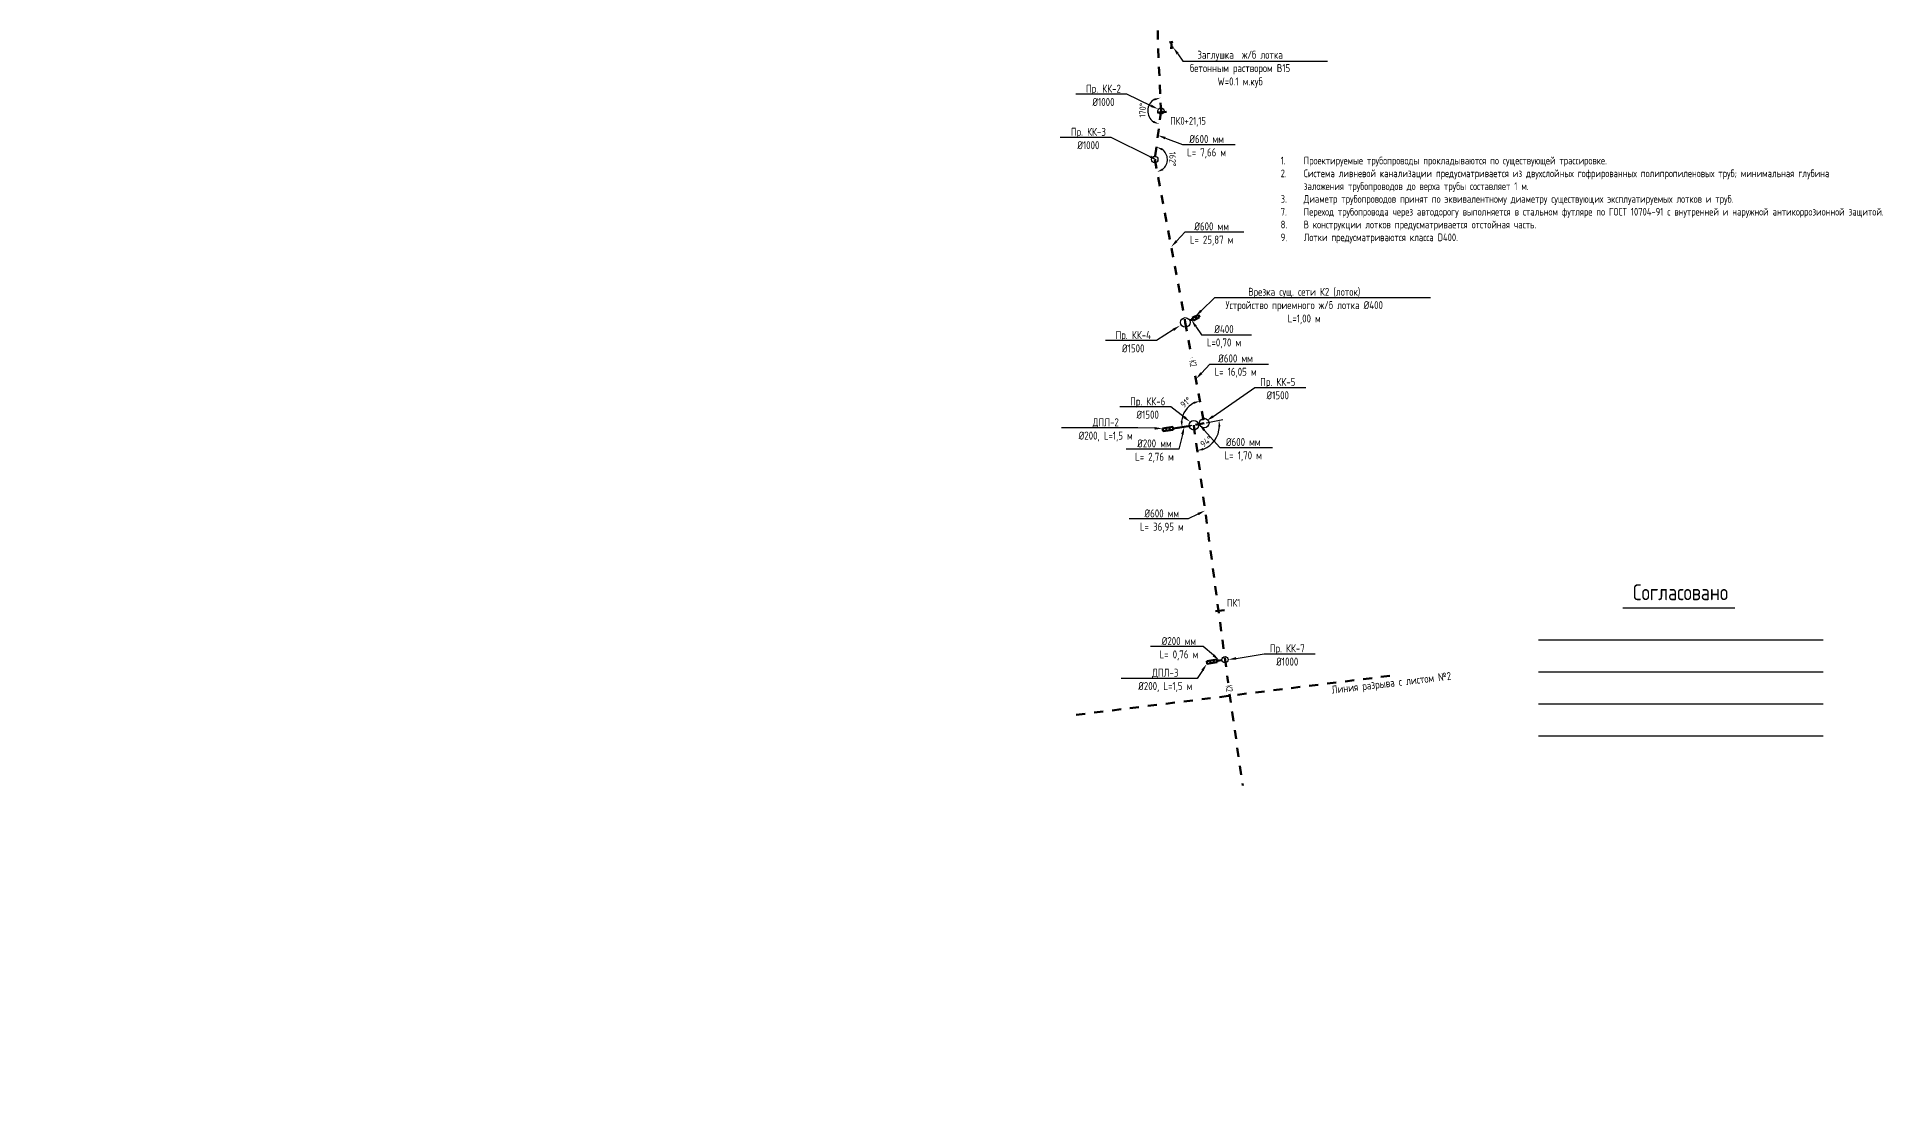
# Model space of a CAD drawing. Header units: millimetres. Extents: x 0 to 26031657, y 0 to 33466209.
# Drawn here: x 25743263 to 26031657, y 33174627 to 33339108 of the extents above; entities that cross this region are included whole.
import ezdxf
from ezdxf import colors
from ezdxf.entities.mleader import LeaderData, LeaderLine
from ezdxf.math import Vec2, Vec3

# ---------------------------------------------------------------- set-up
doc = ezdxf.new("R2010")
doc.units = ezdxf.units.MM
doc.set_wipeout_variables(frame=1)
doc.linetypes.add('Штриховая', pattern=[2822.222233, 1411.111116, -1411.111116])
for name, color, linetype, lineweight in [('Text blocks_Ном._пера__28', 7, 'Continuous', 13), ('В1', 140, 'Continuous', 40), ('ВК_Текст', 7, 'Continuous', 25), ('Колодца К2', 30, 'Continuous', 30), ('Лотки К2', 30, 'Continuous', 30), ('Пикеты', 1, 'Continuous', 60), ('Труба К2', 7, 'Continuous', 60)]:
    doc.layers.add(name, color=color, linetype=linetype, lineweight=lineweight)
doc.layers.add('Выноски', color=7, linetype='Continuous')
doc.styles.add('GOST 2.304', font='GOST_type.ttf')
doc.styles.add('GOST_100', font='cs_gost2304.shx', dxfattribs={"width": 0.7, "height": 300})
doc.styles.get("Standard").update_dxf_attribs({"font": 'arial.ttf'})
doc.dimstyles.new('ISO-25', dxfattribs={"dimtxt": 2.5, "dimasz": 2.5, "dimexe": 1.25, "dimexo": 0.625, "dimtad": 1, "dimtxsty": 'Standard', "dimcen": 2.5, "dimadec": 0, "dimazin": 0, "dimtfac": 1, "dimtmove": 0, "dimatfit": 3, "dimfxl": 1, "dimarcsym": 0})

# ---------------------------------------------------------------- blocks, each defined once
blk = doc.blocks.new('*U4')
at = {"color": 255}
blk.add_wipeout([(-200, 125), (200, 125), (200, -125), (-200, -125)], dxfattribs=at)
at = {"layer": 'ВК_Текст', "insert": (0, 0), "char_height": 250, "attachment_point": 5, "style": 'GOST_100'}
blk.add_mtext('К2', dxfattribs=at)
blk = doc.blocks.new('*D26')
at = {"color": 0, "lineweight": -2, "transparency": 16777216}
blk.add_arc((25918862, 33327526), 2070, 120.65754, 234.69492, dxfattribs=at)
at = {"color": 0, "transparency": 16777216}
for points in [[(25917759, 33329467), (25917855, 33329148), (25918765, 33329594)], [(25917727, 33325992), (25917605, 33325682), (25918598, 33325473)]]:
    blk.add_solid(points, dxfattribs=at)
at = {"color": 0, "transparency": 16777216, "insert": (25915982, 33327643), "char_height": 1000, "attachment_point": 5, "rotation": 87.67623, "style": 'GOST 2.304'}
blk.add_mtext('170°', dxfattribs=at)
blk = doc.blocks.new('*D27')
at = {"color": 0, "lineweight": -2, "transparency": 16777216}
blk.add_arc((25917882, 33319932), 1982, 309.84299, 53.42786, dxfattribs=at)
at = {"color": 0, "transparency": 16777216}
for points in [[(25919001, 33321369), (25919126, 33321678), (25918136, 33321898)], [(25919224, 33318259), (25919081, 33318561), (25918248, 33317983)]]:
    blk.add_solid(points, dxfattribs=at)
at = {"color": 0, "transparency": 16777216, "insert": (25920677, 33320012), "char_height": 1000, "attachment_point": 5, "rotation": 271.63543, "style": 'GOST 2.304'}
blk.add_mtext('162°', dxfattribs=at)
blk = doc.blocks.new('*D28')
at = {"color": 0, "lineweight": -2, "transparency": 16777216}
blk.add_line((25923672, 33278341), (25921529, 33277906), dxfattribs=at)
blk.add_arc((25925610, 33278734), 3539, 116.86862, 175.22034, dxfattribs=at)
at = {"color": 0, "transparency": 16777216}
for points in [[(25923957, 33282048), (25924064, 33281732), (25924958, 33282212)], [(25922250, 33279038), (25921917, 33279019), (25922142, 33278030)]]:
    blk.add_solid(points, dxfattribs=at)
at = {"color": 0, "transparency": 16777216, "insert": (25922719, 33281987), "char_height": 1000, "attachment_point": 5, "rotation": 41.62385, "style": 'GOST 2.304'}
blk.add_mtext('91°', dxfattribs=at)
blk = doc.blocks.new('*D29')
at = {"color": 0, "lineweight": -2, "transparency": 16777216}
blk.add_line((25925916, 33278796), (25928526, 33279325), dxfattribs=at)
blk.add_arc((25923979, 33278403), 4015, 291.90179, 357.15639, dxfattribs=at)
at = {"color": 0, "transparency": 16777216}
for points in [[(25927822, 33278191), (25928154, 33278216), (25927913, 33279201)], [(25925519, 33274517), (25925434, 33274839), (25924509, 33274423)]]:
    blk.add_solid(points, dxfattribs=at)
at = {"color": 0, "transparency": 16777216, "insert": (25925931, 33275865), "char_height": 1000, "attachment_point": 5, "rotation": 37.5752, "style": 'GOST 2.304'}
blk.add_mtext('94°', dxfattribs=at)

msp = doc.modelspace()

# ---------------------------------------------------------------- linework, layer by layer
at = {"color": 18, "lineweight": 50, "true_color": 0x000000}
for p, q in [((25920430.614, 33338276.083), (25920692.293, 33338315.664)), ((25920430.614, 33338276.083), (25920168.935, 33338236.501)), ((25920559.512, 33337423.923), (25920297.833, 33337384.342)), ((25920430.614, 33338276.083), (25920559.512, 33337423.923)), ((25920559.512, 33337423.923), (25920821.191, 33337463.505))]:
    msp.add_line(p, q, dxfattribs=at)
at = {"layer": 'Колодца К2'}
for centre, radius in [((25918862.464, 33327526.489), 500), ((25917882.474, 33319931.775), 500), ((25922657.786, 33294472.702), 750), ((25923987.296, 33278404.446), 750), ((25925609.948, 33278733.562), 750), ((25928863.434, 33241756.655), 500)]:
    msp.add_circle(centre, radius, dxfattribs=at)
at = {"layer": 'Лотки К2', "lineweight": 50}
for p, q in [((25923739.997, 33295187.996, 110771.865), (25924702.529, 33295672.002, -26328.334)), ((25923739.997, 33295187.996, 110771.865), (25923934.697, 33294800.8, -110771.865)), ((25923934.697, 33294800.8, -110771.865), (25924897.229, 33295284.805, -247872.065)), ((25924221.263, 33295429.999, 84443.531), (25924415.963, 33295042.803, -137100.2)), ((25924702.529, 33295672.002, -26328.334), (25924897.229, 33295284.805, -247872.065)), ((25919107.548, 33277886.041, 300528.733), (25920704.78, 33278131.987, 221543.731)), ((25919107.548, 33277886.041, 300528.733), (25919173.506, 33277457.697, 78985.003)), ((25919639.959, 33277968.023, 274200.399), (25919705.916, 33277539.679, 52656.668)), ((25920172.37, 33278050.005, 247872.065), (25920238.327, 33277621.661, 26328.334)), ((25920704.78, 33278131.987, 221543.731), (25920770.738, 33277703.643)), ((25919173.506, 33277457.697, 78985.003), (25920770.738, 33277703.643)), ((25925994.721, 33241547.689, 219625.303), (25927591.953, 33241793.635, 140640.3)), ((25925994.721, 33241547.689, 219625.303), (25926060.679, 33241119.345, -1918.428)), ((25926060.679, 33241119.345, -1918.428), (25927657.911, 33241365.29, -80903.43)), ((25926527.132, 33241629.671, 193296.969), (25926593.089, 33241201.327, -28246.762)), ((25927059.543, 33241711.653, 166968.635), (25927125.5, 33241283.309, -54575.096)), ((25927591.953, 33241793.635, 140640.3), (25927657.911, 33241365.29, -80903.43))]:
    msp.add_line(p, q, dxfattribs=at)
at = {"layer": 'Пикеты'}
for p, q in [((25918282.732, 33327276.466), (25919729.531, 33327394.913)), ((25927347.774, 33249359.569), (25928794.573, 33249478.017))]:
    msp.add_line(p, q, dxfattribs=at)
at = {"layer": 'Труба К2', "linetype": 'Штриховая'}
msp.add_line((25923339.687, 33294784.971), (25923837.347, 33294994.398), dxfattribs=at)
at = {"layer": 'Труба К2', "linetype": 'Штриховая', "ltscale": 20}
for p, q in [((25920737.759, 33277917.815, 110771.865), (25923492.81, 33278330.395)), ((25927624.932, 33241579.463, 29868.435), (25928367.802, 33241690.71))]:
    msp.add_line(p, q, dxfattribs=at)
at = {"layer": 'Труба К2', "linetype": 'Штриховая'}
msp.add_lwpolyline([(25918228.527, 33348557.23), (25918402.967, 33337251.916), (25918862.464, 33327526.489), (25917882.474, 33319931.775), (25922657.786, 33294472.702), (25925609.948, 33278733.562), (25923978.596, 33278402.681), (25929957.437, 33233549.449), (25931650.808, 33222084.791)], dxfattribs=at)

# ---------------------------------------------------------------- texts
at = {"insert": (25945439.348, 33237661.303), "char_height": 1250, "attachment_point": 1, "rotation": 6.70114011, "style": 'GOST 2.304'}
msp.add_mtext_dynamic_manual_height_columns('Линия разрыва с листом №2', width=25694.82588, gutter_width=12.5, heights=[0], dxfattribs=at)
at = {"layer": 'Text blocks_Ном._пера__28', "insert": (25936357.13, 33320377.72), "char_height": 1200, "attachment_point": 1, "style": 'GOST 2.304'}
msp.add_mtext_dynamic_manual_height_columns('\\pi-3600,l4800,t4800;1.^IПроектируемые трубопроводы прокладываются по существующей трассировке.\\P2.^IСистема ливневой канализации предусматривается из двухслойных гофрированных полипропиленовых труб; минимальная глубина заложения трубопроводов до верха трубы составляет 1 м.\\P3.^IДиаметр трубопроводов принят по эквивалентному диаметру существующих эксплуатируемых лотков и труб.\\P7.^IПереход трубопровода через автодорогу выполняется в стальном футляре по ГОСТ 10704-91 с внутренней и наружной антикоррозионной защитой.\\P8.^IВ конструкции лотков предусматривается отстойная часть.\\P9.^IЛотки предусматриваются класса D400.', width=93446.89135, gutter_width=12.5, heights=[0], dxfattribs=at)
at = {"layer": 'Пикеты', "style": 'GOST 2.304'}
for s, p in [('ПК0+21,15', (25920292.075, 33325373.26)), ('ПК1', (25929176.316, 33250052.458))]:
    msp.add_text(s, height=1200, dxfattribs=at).set_placement(p)

# ---------------------------------------------------------------- dimensions: what is measured, and where the dimension line sits
for base, line1, line2, picture, middle in [((25917081.409, 33328581.796), ((25918862.464, 33327526.489), (25917882.474, 33319931.775)), ((25918402.967, 33337251.916), (25918862.464, 33327526.489)), '*D26', (25915981.753, 33327643.388)), ((25919673.605, 33319082.487), ((25917882.474, 33319931.775), (25922657.786, 33294472.702)), ((25918862.464, 33327526.489), (25917882.474, 33319931.775)), '*D27', (25920676.832, 33320011.558))]:
    dim = msp.add_angular_dim_2l(base=base, line1=line1, line2=line2, dimstyle='ISO-25', override={"dimscale": 500, "dimtxt": 2, "dimasz": 2, "dimtxsty": 'GOST 2.304'})
    dim.commit()
    dim.dimension.update_dxf_attribs({"geometry": picture, "text_midpoint": middle})

# ---------------------------------------------------------------- leaders
at = {"layer": 'Выноски', "color": 0, "lineweight": -2}
ml = msp.add_multileader_mtext('Standard', dxfattribs=at)
ml.set_content('{\\C0;%%C600 мм\\PL= 20,87 м}', color=5, style='GOST 2.304')
ml.set_leader_properties(lineweight=-3)
ml.build(insert=Vec2(0, 0))
ml.multileader.update_dxf_attribs({"text_left_attachment_type": 6, "text_right_attachment_type": 6, "dogleg_length": 1, "arrow_head_size": 1250, "scale": 500})
ctx = ml.context
ctx.base_point, ctx.scale, ctx.char_height, ctx.arrow_head_size, ctx.landing_gap_size, ctx.plane_origin = Vec3(25904673.003, 33344795.962), 500, 1250, 1250, 900, Vec3(25904728.557, 33323877.801)
ctx.left_attachment, ctx.right_attachment, ctx.text_align_type = 6, 6, 1
notes = []
notes.append((ctx, [(1, (1, 1, 0), (25912950.621, 33344795.962), (-1, 0), 99.848, [(1, [(25918319.583, 33342655.968)], 0, [])])]))
ctx.mtext.insert, ctx.mtext.alignment, ctx.mtext.flow_direction = Vec3(25908761.888, 33346295.962), 2, 5
ml = msp.add_multileader_mtext('Standard', dxfattribs=at)
ml.set_content('{\\C0;Заглушка  ж/б лотка\\Pбетонным раствором B15\\PW=0.1 м.куб}', color=5, style='GOST 2.304')
ml.set_leader_properties(lineweight=-3)
ml.build(insert=Vec2(0, 0))
ml.multileader.update_dxf_attribs({"text_left_attachment_type": 6, "text_right_attachment_type": 6, "dogleg_length": 1, "arrow_head_size": 1250, "scale": 500})
ctx = ml.context
ctx.base_point, ctx.scale, ctx.char_height, ctx.arrow_head_size, ctx.landing_gap_size, ctx.plane_origin = Vec3(25922389.432, 33335330.723), 500, 1250, 1250, 900, Vec3(25919704.03, 33315500.348)
ctx.left_attachment, ctx.right_attachment, ctx.text_align_type = 6, 6, 1
notes.append((ctx, [(0, (1, 1, 0), (25922289.584, 33335330.723), (1, 0), 99.848, [(1, [(25920742.695, 33337497.017)], 0, [])])]))
ctx.mtext.insert, ctx.mtext.alignment, ctx.mtext.flow_direction = Vec3(25931216.969, 33336937.228), 2, 5
ml = msp.add_multileader_mtext('Standard', dxfattribs=at)
ml.set_content('{\\C0;Пр. КК-2\\P%%C1000}', color=5, style='GOST 2.304')
ml.set_leader_properties(lineweight=-3)
ml.build(insert=Vec2(0, 0))
ml.multileader.update_dxf_attribs({"text_left_attachment_type": 6, "text_right_attachment_type": 6, "dogleg_length": 1, "arrow_head_size": 1250, "scale": 500})
ctx = ml.context
ctx.base_point, ctx.scale, ctx.char_height, ctx.arrow_head_size, ctx.landing_gap_size, ctx.plane_origin = Vec3(25906345.742, 33330141.214, 4288), 500, 1250, 1250, 900, Vec3(25919068.103, 33312506.585, 4288)
ctx.left_attachment, ctx.right_attachment, ctx.text_align_type = 6, 6, 1
notes.append((ctx, [(1, (1, 1, 0), (25913496.662, 33330141.214, 4288), (-1, 0), 99.848, [(1, [(25918425.858, 33327813.801, 4288)], 0, [])])]))
ctx.mtext.insert, ctx.mtext.alignment, ctx.mtext.flow_direction = Vec3(25909871.278, 33331641.214, 4288), 2, 5
ml = msp.add_multileader_mtext('Standard', dxfattribs=at)
ml.set_content('{\\C0;Пр. КК-3\\P%%C1000}', color=5, style='GOST 2.304')
ml.set_leader_properties(lineweight=-3)
ml.build(insert=Vec2(0, 0))
ml.multileader.update_dxf_attribs({"text_left_attachment_type": 6, "text_right_attachment_type": 6, "dogleg_length": 1, "arrow_head_size": 1250, "scale": 500})
ctx = ml.context
ctx.base_point, ctx.scale, ctx.char_height, ctx.arrow_head_size, ctx.landing_gap_size, ctx.plane_origin = Vec3(25904037.126, 33323386.89), 500, 1250, 1250, 900, Vec3(25918943.563, 33304515.416)
ctx.left_attachment, ctx.right_attachment, ctx.text_align_type = 6, 6, 1
notes.append((ctx, [(1, (1, 1, 0), (25911091.549, 33323386.89), (-1, 0), 99.848, [(1, [(25918301.318, 33319822.632)], 0, [])])]))
ctx.mtext.insert, ctx.mtext.alignment, ctx.mtext.flow_direction = Vec3(25907514.414, 33324886.89), 2, 5
ml = msp.add_multileader_mtext('Standard', dxfattribs=at)
ml.set_content('{\\C0;%%C600 мм\\PL= 7,66 м}', color=5, style='GOST 2.304')
ml.set_leader_properties(lineweight=-3)
ml.build(insert=Vec2(0, 0))
ml.multileader.update_dxf_attribs({"text_left_attachment_type": 6, "text_right_attachment_type": 6, "dogleg_length": 1, "arrow_head_size": 1250, "scale": 500})
ctx = ml.context
ctx.base_point, ctx.scale, ctx.char_height, ctx.arrow_head_size, ctx.landing_gap_size, ctx.plane_origin = Vec3(25922296.939, 33322264.394), 500, 1250, 1250, 900, Vec3(25904781.443, 33304950.966)
ctx.left_attachment, ctx.right_attachment, ctx.text_align_type = 6, 6, 1
notes.append((ctx, [(0, (1, 1, 0), (25922197.092, 33322264.394), (1, 0), 99.848, [(1, [(25918372.469, 33323729.132)], 0, [])])]))
ctx.mtext.insert, ctx.mtext.alignment, ctx.mtext.flow_direction = Vec3(25925983.751, 33323764.394), 2, 5
ml = msp.add_multileader_mtext('Standard', dxfattribs=at)
ml.set_content('{\\C0;%%C600 мм\\PL= 25,87 м}', color=5, style='GOST 2.304')
ml.set_leader_properties(lineweight=-3)
ml.build(insert=Vec2(0, 0))
ml.multileader.update_dxf_attribs({"text_left_attachment_type": 6, "text_right_attachment_type": 6, "dogleg_length": 1, "arrow_head_size": 1250, "scale": 500})
ctx = ml.context
ctx.base_point, ctx.scale, ctx.char_height, ctx.arrow_head_size, ctx.landing_gap_size, ctx.plane_origin = Vec3(25922721.879, 33308616.133), 500, 1250, 1250, 900, Vec3(25906853.835, 33287492.514)
ctx.left_attachment, ctx.right_attachment, ctx.text_align_type = 6, 6, 1
notes.append((ctx, [(0, (1, 1, 0), (25922622.032, 33308616.133), (1, 0), 99.848, [(1, [(25920444.861, 33306270.681)], 0, [])])]))
ctx.mtext.insert, ctx.mtext.alignment, ctx.mtext.flow_direction = Vec3(25926766.09, 33310116.133), 2, 5
ml = msp.add_multileader_mtext('Standard', dxfattribs=at)
ml.set_content('{\\C0;Пр. КК-6\\P%%C1500}', color=5, style='GOST 2.304')
ml.set_leader_properties(lineweight=-3)
ml.build(insert=Vec2(0, 0))
ml.multileader.update_dxf_attribs({"text_left_attachment_type": 6, "text_right_attachment_type": 6, "dogleg_length": 1, "arrow_head_size": 1250, "scale": 500})
ctx = ml.context
ctx.base_point, ctx.scale, ctx.char_height, ctx.arrow_head_size, ctx.landing_gap_size, ctx.plane_origin = Vec3(25913262.216, 33281263.015, 4288), 500, 1250, 1250, 900, Vec3(25910996.381, 33260694.616, 4288)
ctx.left_attachment, ctx.right_attachment, ctx.text_align_type = 6, 6, 1
notes.append((ctx, [(1, (1, 1, 0), (25920405.988, 33281263.015, 4288), (-1, 0), 99.848, [(1, [(25923441.31, 33278918.643, 4288)], 0, [])])]))
ctx.mtext.insert, ctx.mtext.alignment, ctx.mtext.flow_direction = Vec3(25916784.179, 33282763.015, 4288), 2, 5
ml = msp.add_multileader_mtext('Standard', dxfattribs=at)
ml.set_content('{\\C0;ДПЛ-2\\P%%C200, L=1,5 м}', color=5, style='GOST 2.304')
ml.set_leader_properties(lineweight=-3)
ml.build(insert=Vec2(0, 0))
ml.multileader.update_dxf_attribs({"text_left_attachment_type": 6, "text_right_attachment_type": 6, "dogleg_length": 1, "arrow_head_size": 1250, "scale": 500})
ctx = ml.context
ctx.base_point, ctx.scale, ctx.char_height, ctx.arrow_head_size, ctx.landing_gap_size, ctx.plane_origin = Vec3(25905331.583, 33277988.735), 500, 1250, 1250, 900, Vec3(25904153.494, 33257564.661)
ctx.left_attachment, ctx.right_attachment, ctx.text_align_type = 6, 6, 1
notes.append((ctx, [(1, (1, 1, 0), (25915217.493, 33277988.735), (-1, 0), 99.848, [(1, [(25919107.548, 33277886.041)], 0, [])])]))
ctx.mtext.insert, ctx.mtext.alignment, ctx.mtext.flow_direction = Vec3(25910224.614, 33279488.735), 2, 5
ml = msp.add_multileader_mtext('Standard', dxfattribs=at)
ml.set_content('{\\C0;%%C200 мм\\PL= 2,76 м}', color=5, style='GOST 2.304')
ml.set_leader_properties(lineweight=-3)
ml.build(insert=Vec2(0, 0))
ml.multileader.update_dxf_attribs({"text_left_attachment_type": 6, "text_right_attachment_type": 6, "dogleg_length": 1, "arrow_head_size": 1250, "scale": 500})
ctx = ml.context
ctx.base_point, ctx.scale, ctx.char_height, ctx.arrow_head_size, ctx.landing_gap_size, ctx.plane_origin = Vec3(25914147.037, 33274686.008), 500, 1250, 1250, 900, Vec3(25882753.473, 33260759.954)
ctx.left_attachment, ctx.right_attachment, ctx.text_align_type = 6, 6, 1
notes.append((ctx, [(1, (1, 1, 0), (25921620.509, 33274686.008), (-1, 0), 99.848, [(1, [(25922505.312, 33278190.416)], 0, [])])]))
ctx.mtext.insert, ctx.mtext.alignment, ctx.mtext.flow_direction = Vec3(25917833.849, 33276186.008), 2, 5
ml = msp.add_multileader_mtext('Standard', dxfattribs=at)
ml.set_content('{\\C0;%%C600 мм\\PL= 1,70 м}', color=5, style='GOST 2.304')
ml.set_leader_properties(lineweight=-3)
ml.build(insert=Vec2(0, 0))
ml.multileader.update_dxf_attribs({"text_left_attachment_type": 6, "text_right_attachment_type": 6, "dogleg_length": 1, "arrow_head_size": 1250, "scale": 500})
ctx = ml.context
ctx.base_point, ctx.scale, ctx.char_height, ctx.arrow_head_size, ctx.landing_gap_size, ctx.plane_origin = Vec3(25928153.833, 33274902.998), 500, 1250, 1250, 900, Vec3(25911203.246, 33259789.955)
ctx.left_attachment, ctx.right_attachment, ctx.text_align_type = 6, 6, 1
notes.append((ctx, [(0, (1, 1, 0), (25928053.986, 33274902.998), (1, 0), 99.848, [(1, [(25924794.272, 33278568.122)], 0, [])])]))
ctx.mtext.insert, ctx.mtext.alignment, ctx.mtext.flow_direction = Vec3(25931706.621, 33276402.998), 2, 5
ml = msp.add_multileader_mtext('Standard', dxfattribs=at)
ml.set_content('{\\C0;%%C600 мм\\PL= 36,95 м}', color=5, style='GOST 2.304')
ml.set_leader_properties(lineweight=-3)
ml.build(insert=Vec2(0, 0))
ml.multileader.update_dxf_attribs({"text_left_attachment_type": 6, "text_right_attachment_type": 6, "dogleg_length": 1, "arrow_head_size": 1250, "scale": 500})
ctx = ml.context
ctx.base_point, ctx.scale, ctx.char_height, ctx.arrow_head_size, ctx.landing_gap_size, ctx.plane_origin = Vec3(25914990.063, 33263746.342), 500, 1250, 1250, 900, Vec3(25898932.971, 33248633.298)
ctx.left_attachment, ctx.right_attachment, ctx.text_align_type = 6, 6, 1
notes.append((ctx, [(1, (1, 1, 0), (25923088.982, 33263746.342), (-1, 0), 99.848, [(1, [(25925756.748, 33265062.995)], 0, [])])]))
ctx.mtext.insert, ctx.mtext.alignment, ctx.mtext.flow_direction = Vec3(25918989.599, 33265246.342), 2, 5
ml = msp.add_multileader_mtext('Standard', dxfattribs=at)
ml.set_content('{\\C0;ДПЛ-3\\P%%C200, L=1,5 м}', color=5, style='GOST 2.304')
ml.set_leader_properties(lineweight=-3)
ml.build(insert=Vec2(0, 0))
ml.multileader.update_dxf_attribs({"text_left_attachment_type": 6, "text_right_attachment_type": 6, "dogleg_length": 1, "arrow_head_size": 1250, "scale": 500})
ctx = ml.context
ctx.base_point, ctx.scale, ctx.char_height, ctx.arrow_head_size, ctx.landing_gap_size, ctx.plane_origin = Vec3(25914637.542, 33238838.326, 25.307), 500, 1250, 1250, 900, Vec3(25911067.318, 33220791.912, 25.307)
ctx.left_attachment, ctx.right_attachment, ctx.text_align_type = 6, 6, 1
notes.append((ctx, [(1, (1, 1, 0), (25924523.451, 33238838.326, 25.307), (-1, 0), 99.848, [(1, [(25926021.373, 33241113.292, 25.307)], 0, [])])]))
ctx.mtext.insert, ctx.mtext.alignment, ctx.mtext.flow_direction = Vec3(25919530.572, 33240338.326, 25.307), 2, 5
for ctx, leaders in notes:
    for number, flags, end, landing, length, lines in leaders:
        leader = LeaderData()
        leader.index, (leader.has_last_leader_line, leader.has_dogleg_vector, leader.attachment_direction) = number, flags
        leader.last_leader_point, leader.dogleg_vector, leader.dogleg_length = Vec3(end), Vec3(landing), length
        for number, points, colour, breaks in lines:
            line = LeaderLine()
            line.index, line.vertices, line.color, line.breaks = number, Vec3.list(points), colors.encode_raw_color(colour), breaks
            leader.lines.append(line)
        ctx.leaders.append(leader)

# ---------------------------------------------------------------- next in the draw order: block references
at = {"layer": 'ВК_Текст', "xscale": 4.266666666666672, "yscale": 4.266666666666672, "zscale": 4.266666666666672}
for p, rotation in [((25923857.182, 33288078.25), 280.6234296485389), ((25929517.895, 33237259.263), 276.6079929313191)]:
    msp.add_blockref('*U4', p, dxfattribs=dict(at, rotation=rotation))

# ---------------------------------------------------------------- next in the draw order: linework, layer by layer
at = {"color": 1, "linetype": 'Штриховая', "lineweight": 50}
msp.add_line((25954620.431, 33239234.643), (25905486.356, 33233109.613), dxfattribs=at)

# ---------------------------------------------------------------- next in the draw order: dimensions: what is measured, and where the dimension line sits
for base, line1, line2, picture, middle in [((25922260.267, 33279874.876), ((25925609.948, 33278733.562), (25923978.596, 33278402.681)), ((25922657.786, 33294472.702), (25925609.948, 33278733.562)), '*D28', (25923259.358, 33281378.877)), ((25927755.218, 33277041.12), ((25923978.596, 33278402.681), (25929957.437, 33233549.449)), ((25925609.948, 33278733.562), (25923978.596, 33278402.681)), '*D29', (25926426.686, 33275220.924))]:
    dim = msp.add_angular_dim_2l(base=base, line1=line1, line2=line2, dimstyle='ISO-25', override={"dimscale": 500, "dimtxt": 2, "dimasz": 2, "dimtxsty": 'GOST 2.304'})
    dim.commit()
    dim.dimension.update_dxf_attribs({"geometry": picture, "text_midpoint": middle, "dimtype": 162})

# ---------------------------------------------------------------- next in the draw order: leaders
at = {"layer": 'Выноски', "color": 0, "lineweight": -2}
ml = msp.add_multileader_mtext('Standard', dxfattribs=at)
ml.set_content('{\\C0;Врезка сущ. сети К2 (лоток)\\PУстройство приемного ж/б лотка %%C400\\PL=1,00 м}', color=5, style='GOST 2.304')
ml.set_leader_properties(lineweight=-3)
ml.build(insert=Vec2(0, 0))
ml.multileader.update_dxf_attribs({"text_left_attachment_type": 6, "text_right_attachment_type": 6, "dogleg_length": 1, "arrow_head_size": 1250, "scale": 500})
ctx = ml.context
ctx.base_point, ctx.scale, ctx.char_height, ctx.arrow_head_size, ctx.landing_gap_size, ctx.plane_origin = Vec3(25927390.84, 33298384.485), 500, 1250, 1250, 900, Vec3(25923715.815, 33273004.095)
ctx.left_attachment, ctx.right_attachment, ctx.text_align_type = 6, 6, 1
notes = []
notes.append((ctx, [(0, (1, 1, 0), (25927290.992, 33298384.485), (1, 0), 99.848, [(1, [(25924221.263, 33295429.999)], 0, [])])]))
ctx.mtext.insert, ctx.mtext.alignment, ctx.mtext.flow_direction = Vec3(25941236.247, 33299884.485), 2, 5
ml = msp.add_multileader_mtext('Standard', dxfattribs=at)
ml.set_content('{\\C0;Пр. КК-4\\P%%C1500}', color=5, style='GOST 2.304')
ml.set_leader_properties(lineweight=-3)
ml.build(insert=Vec2(0, 0))
ml.multileader.update_dxf_attribs({"text_left_attachment_type": 6, "text_right_attachment_type": 6, "dogleg_length": 1, "arrow_head_size": 1250, "scale": 500})
ctx = ml.context
ctx.base_point, ctx.scale, ctx.char_height, ctx.arrow_head_size, ctx.landing_gap_size, ctx.plane_origin = Vec3(25911004.818, 33291627.47), 500, 1250, 1250, 900, Vec3(25922870.042, 33274372.011)
ctx.left_attachment, ctx.right_attachment, ctx.text_align_type = 6, 6, 1
notes.append((ctx, [(1, (1, 1, 0), (25918149.484, 33291627.47), (-1, 0), 99.848, [(1, [(25921834.858, 33293990.724)], 0, [])])]))
ctx.mtext.insert, ctx.mtext.alignment, ctx.mtext.flow_direction = Vec3(25914527.227, 33293127.47), 2, 5
ml = msp.add_multileader_mtext('Standard', dxfattribs=at)
ml.set_content('{\\C0;%%C400\\PL=0,70 м}', color=5, style='GOST 2.304')
ml.set_leader_properties(lineweight=-3)
ml.build(insert=Vec2(0, 0))
ml.multileader.update_dxf_attribs({"text_left_attachment_type": 6, "text_right_attachment_type": 6, "dogleg_length": 1, "arrow_head_size": 1250, "scale": 500})
ctx = ml.context
ctx.base_point, ctx.scale, ctx.char_height, ctx.arrow_head_size, ctx.landing_gap_size, ctx.plane_origin = Vec3(25925268.463, 33292552.165), 500, 1250, 1250, 900, Vec3(25922404.516, 33266181.869)
ctx.left_attachment, ctx.right_attachment, ctx.text_align_type = 6, 6, 1
notes.append((ctx, [(0, (1, 1, 0), (25925168.616, 33292552.165), (1, 0), 99.848, [(1, [(25923588.517, 33294889.684)], 0, [])])]))
ctx.mtext.insert, ctx.mtext.alignment, ctx.mtext.flow_direction = Vec3(25928701.076, 33294052.165), 2, 5
ml = msp.add_multileader_mtext('Standard', dxfattribs=at)
ml.set_content('{\\C0;%%C600 мм\\PL= 16,05 м}', color=5, style='GOST 2.304')
ml.set_leader_properties(lineweight=-3)
ml.build(insert=Vec2(0, 0))
ml.multileader.update_dxf_attribs({"text_left_attachment_type": 6, "text_right_attachment_type": 6, "dogleg_length": 1, "arrow_head_size": 1250, "scale": 500})
ctx = ml.context
ctx.base_point, ctx.scale, ctx.char_height, ctx.arrow_head_size, ctx.landing_gap_size, ctx.plane_origin = Vec3(25926593.97, 33287972.491), 500, 1250, 1250, 900, Vec3(25910725.925, 33266848.872)
ctx.left_attachment, ctx.right_attachment, ctx.text_align_type = 6, 6, 1
notes.append((ctx, [(0, (1, 1, 0), (25926494.122, 33287972.491), (1, 0), 99.848, [(1, [(25924316.951, 33285627.039)], 0, [])])]))
ctx.mtext.insert, ctx.mtext.alignment, ctx.mtext.flow_direction = Vec3(25930504.156, 33289472.491), 2, 5
ml = msp.add_multileader_mtext('Standard', dxfattribs=at)
ml.set_content('{\\C0;Пр. КК-5\\P%%C1500}', color=5, style='GOST 2.304')
ml.set_leader_properties(lineweight=-3)
ml.build(insert=Vec2(0, 0))
ml.multileader.update_dxf_attribs({"text_left_attachment_type": 6, "text_right_attachment_type": 6, "dogleg_length": 1, "arrow_head_size": 1250, "scale": 500})
ctx = ml.context
ctx.base_point, ctx.scale, ctx.char_height, ctx.arrow_head_size, ctx.landing_gap_size, ctx.plane_origin = Vec3(25933625.002, 33284292.243, 4288), 500, 1250, 1250, 900, Vec3(25926601.422, 33263772.756, 4288)
ctx.left_attachment, ctx.right_attachment, ctx.text_align_type = 6, 6, 1
notes.append((ctx, [(0, (1, 1, 0), (25933525.154, 33284292.243, 4288), (1, 0), 99.848, [(1, [(25925959.178, 33279079.971, 4288)], 0, [])])]))
ctx.mtext.insert, ctx.mtext.alignment, ctx.mtext.flow_direction = Vec3(25937102.289, 33285792.243, 4288), 2, 5
ml = msp.add_multileader_mtext('Standard', dxfattribs=at)
ml.set_content('{\\C0;%%C200 мм\\PL= 0,76 м}', color=5, style='GOST 2.304')
ml.set_leader_properties(lineweight=-3)
ml.build(insert=Vec2(0, 0))
ml.multileader.update_dxf_attribs({"text_left_attachment_type": 6, "text_right_attachment_type": 6, "dogleg_length": 1, "arrow_head_size": 1250, "scale": 500})
ctx = ml.context
ctx.base_point, ctx.scale, ctx.char_height, ctx.arrow_head_size, ctx.landing_gap_size, ctx.plane_origin = Vec3(25917969.443, 33243789.241), 500, 1250, 1250, 900, Vec3(25886575.878, 33229863.186)
ctx.left_attachment, ctx.right_attachment, ctx.text_align_type = 6, 6, 1
notes.append((ctx, [(1, (1, 1, 0), (25925442.915, 33243789.241), (-1, 0), 99.848, [(1, [(25927996.367, 33241635.086)], 0, [])])]))
ctx.mtext.insert, ctx.mtext.alignment, ctx.mtext.flow_direction = Vec3(25921656.255, 33245289.241), 2, 5
ml = msp.add_multileader_mtext('Standard', dxfattribs=at)
ml.set_content('{\\C0;Пр. КК-7\\P%%C1000}', color=5, style='GOST 2.304')
ml.set_leader_properties(lineweight=-3)
ml.build(insert=Vec2(0, 0))
ml.multileader.update_dxf_attribs({"text_left_attachment_type": 6, "text_right_attachment_type": 6, "dogleg_length": 1, "arrow_head_size": 1250, "scale": 500})
ctx = ml.context
ctx.base_point, ctx.scale, ctx.char_height, ctx.arrow_head_size, ctx.landing_gap_size, ctx.plane_origin = Vec3(25935060.984, 33242656.855, 4288), 500, 1250, 1250, 900, Vec3(25932796.042, 33222088.456, 4288)
ctx.left_attachment, ctx.right_attachment, ctx.text_align_type = 6, 6, 1
notes.append((ctx, [(0, (1, 1, 0), (25934961.136, 33242656.855, 4288), (1, 0), 99.848, [(1, [(25929363.434, 33241756.655, 4288)], 0, [])])]))
ctx.mtext.insert, ctx.mtext.alignment, ctx.mtext.flow_direction = Vec3(25938583.84, 33244156.855, 4288), 2, 5
for ctx, leaders in notes:
    for number, flags, end, landing, length, lines in leaders:
        leader = LeaderData()
        leader.index, (leader.has_last_leader_line, leader.has_dogleg_vector, leader.attachment_direction) = number, flags
        leader.last_leader_point, leader.dogleg_vector, leader.dogleg_length = Vec3(end), Vec3(landing), length
        for number, points, colour, breaks in lines:
            line = LeaderLine()
            line.index, line.vertices, line.color, line.breaks = number, Vec3.list(points), colors.encode_raw_color(colour), breaks
            leader.lines.append(line)
        ctx.leaders.append(leader)

# ---------------------------------------------------------------- next in the draw order: leaders
at = {"layer": 'В1', "color": 0, "linetype": 'ByBlock', "lineweight": -3}
ml = msp.add_multileader_mtext('Standard', dxfattribs=at)
ml.set_content('{\\C0;Согласовано}', color=5, style='GOST 2.304')
ml.set_leader_properties(lineweight=-3)
ml.build(insert=Vec2(0, 0))
ml.multileader.update_dxf_attribs({"text_left_attachment_type": 6, "text_right_attachment_type": 6, "dogleg_length": 1, "arrow_head_size": 1250, "scale": 500})
ctx = ml.context
ctx.base_point, ctx.scale, ctx.char_height, ctx.arrow_head_size, ctx.landing_gap_size, ctx.plane_origin = Vec3(25991429.919, 33250549.982), 500, 2500, 1250, 900, Vec3(26010671.309, 33247280.628)
ctx.left_attachment, ctx.right_attachment, ctx.text_align_type = 6, 6, 1
notes = []
notes.append((ctx, [(0, (0, 0, 0), (0, 0), (1, 0), 1, [])]))
ctx.mtext.insert, ctx.mtext.alignment, ctx.mtext.flow_direction = Vec3(26000013.979, 33253549.982), 2, 5
ctx.mtext.has_bg_fill, ctx.mtext.bg_color, ctx.mtext.bg_scale_factor, ctx.mtext.bg_transparency, ctx.mtext.use_window_bg_color = 1, -1027028792, 1.5, 0, 1
for ctx, leaders in notes:
    for number, flags, end, landing, length, lines in leaders:
        leader = LeaderData()
        leader.index, (leader.has_last_leader_line, leader.has_dogleg_vector, leader.attachment_direction) = number, flags
        leader.last_leader_point, leader.dogleg_vector, leader.dogleg_length = Vec3(end), Vec3(landing), length
        for number, points, colour, breaks in lines:
            line = LeaderLine()
            line.index, line.vertices, line.color, line.breaks = number, Vec3.list(points), colors.encode_raw_color(colour), breaks
            leader.lines.append(line)
        ctx.leaders.append(leader)

# ---------------------------------------------------------------- next in the draw order: linework, layer by layer
for p, q in [((25991006.584, 33249857.742), (26008514.215, 33249857.742)), ((25977813.252, 33244857.742), (26022311.22, 33244857.742)), ((25977813.252, 33239857.742), (26022311.22, 33239857.742)), ((25977813.252, 33234857.742), (26022311.22, 33234857.742)), ((25977813.252, 33229857.742), (26022311.22, 33229857.742))]:
    msp.add_line(p, q)

doc.saveas('drawing.dxf')
